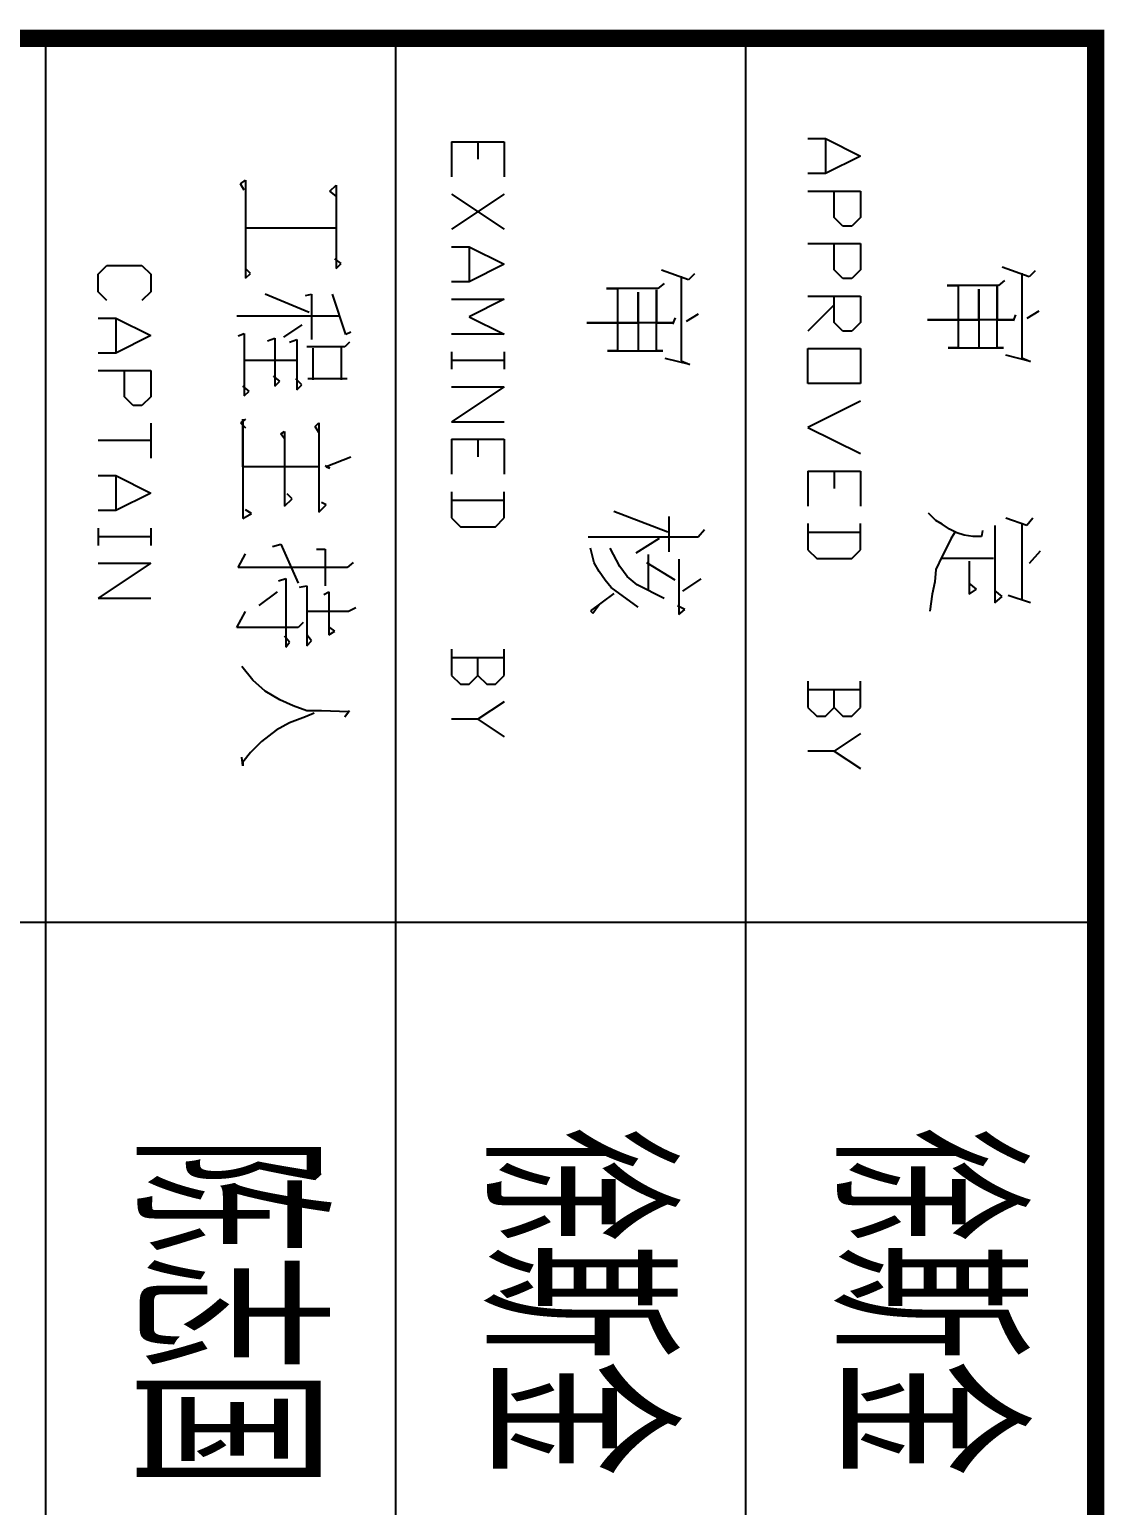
# Model space of a CAD drawing. Extents: x 2506385 to 2810062, y -487803 to -193521.
# Drawn here: x 2743317 to 2746387, y -446231 to -442014 of the extents above; entities that cross this region are included whole.
import ezdxf

# ---------------------------------------------------------------- set-up
doc = ezdxf.new("R2010")
doc.units = 0
doc.header["$LTSCALE"] = 1000
doc.header["$MEASUREMENT"] = 0
doc.layers.add('PUB_TITLE', color=4, linetype='Continuous')
doc.styles.add('TSSD_REIN', font='TSSDENG', dxfattribs={"width": 0.8, "bigfont": 'TSSDCHN'})

# ---------------------------------------------------------------- blocks, each defined once
blk = doc.blocks.new('EWW')
at = {"layer": 'PUB_TITLE'}
for p, q in [((-162743.9, 283054.6), (-162743.9, 276075)), ((-164605.7, 282881.9), (-164588.2, 282864.4)), ((-164490.2, 282892.4), (-164469.2, 282857.4)), ((-163804.2, 282895.9), (-163769.2, 282864.4)), ((-164588.2, 282864.4), (-164616.2, 282787.4)), ((-164598.7, 282843.4), (-164357.2, 282843.4)), ((-164346.7, 282867.9), (-164364.2, 282797.9)), ((-164357.2, 282843.4), (-164346.7, 282867.9)), ((-163898.7, 282874.9), (-163877.7, 282857.4)), ((-163877.7, 282857.4), (-163898.7, 282797.9)), ((-163884.7, 282843.4), (-163664.2, 282843.4)), ((-163657.2, 282867.9), (-163678.2, 282804.9)), ((-164577.7, 282794.4), (-164563.7, 282776.9)), ((-164479.7, 282825.9), (-164462.2, 282818.9)), ((-164465.7, 282818.9), (-164465.7, 282573.9)), ((-164465.7, 282773.4), (-164465.7, 282818.9)), ((-164563.7, 282776.9), (-164563.7, 282629.9)), ((-164560.2, 282773.4), (-164465.7, 282773.4)), ((-164385.2, 282773.4), (-164560.2, 282773.4)), ((-164385.2, 282790.9), (-164385.2, 282773.4)), ((-164385.2, 282633.4), (-164385.2, 282790.9)), ((-163877.7, 282766.4), (-163657.2, 282766.4)), ((-163783.2, 282762.9), (-163783.2, 282615.9)), ((-163674.7, 282787.4), (-163692.2, 282766.4)), ((-163657.2, 282766.4), (-163674.7, 282787.4)), ((-164553.2, 282720.9), (-164385.2, 282720.9)), ((-164465.7, 282720.9), (-164553.2, 282720.9)), ((-164465.7, 282573.9), (-164465.7, 282720.9)), ((-163863.7, 282731.4), (-163846.2, 282727.9)), ((-163846.2, 282727.9), (-163846.2, 282703.4)), ((-163695.7, 282713.9), (-163713.2, 282692.9)), ((-163681.7, 282692.9), (-163695.7, 282713.9)), ((-163849.7, 282678.9), (-163856.7, 282657.9)), ((-163846.2, 282703.4), (-163849.7, 282678.9)), ((-163776.2, 282692.9), (-163681.7, 282692.9)), ((-164563.7, 282661.4), (-164385.2, 282661.4)), ((-164563.7, 282629.9), (-164563.7, 282661.4)), ((-164385.2, 282661.4), (-164385.2, 282633.4)), ((-163867.2, 282636.9), (-163881.2, 282615.9)), ((-163856.7, 282657.9), (-163867.2, 282636.9)), ((-163856.7, 282650.9), (-163839.2, 282640.4)), ((-163839.2, 282640.4), (-163818.2, 282629.9)), ((-163818.2, 282629.9), (-163790.2, 282615.9)), ((-163891.7, 282598.4), (-163912.7, 282577.4)), ((-163881.2, 282615.9), (-163891.7, 282598.4)), ((-163790.2, 282615.9), (-163751.7, 282598.4)), ((-163751.7, 282598.4), (-163716.7, 282594.9)), ((-163716.7, 282594.9), (-163681.7, 282587.9)), ((-163681.7, 282587.9), (-163632.7, 282580.9)), ((-164983.1, 282282.6), (-164933.1, 282382.6)), ((-164933.1, 282382.6), (-164883.1, 282282.6)), ((-164833.1, 282382.6), (-164758.1, 282382.6)), ((-164833.1, 282232.6), (-164833.1, 282382.6)), ((-164758.1, 282382.6), (-164733.1, 282357.6)), ((-164683.1, 282382.6), (-164608.1, 282382.6)), ((-164683.1, 282232.6), (-164683.1, 282382.6)), ((-164608.1, 282382.6), (-164583.1, 282357.6)), ((-164533.1, 282382.6), (-164458.1, 282382.6)), ((-164533.1, 282232.6), (-164533.1, 282382.6)), ((-164458.1, 282382.6), (-164433.1, 282357.6)), ((-164383.1, 282382.6), (-164283.1, 282382.6)), ((-164383.1, 282232.6), (-164383.1, 282382.6)), ((-164283.1, 282382.6), (-164283.1, 282232.6)), ((-164233.1, 282382.6), (-164158.1, 282232.6)), ((-164158.1, 282232.6), (-164083.1, 282382.6)), ((-164033.1, 282382.6), (-163933.1, 282382.6)), ((-164033.1, 282232.6), (-164033.1, 282382.6)), ((-163808.1, 282382.6), (-163883.1, 282382.6)), ((-163858.1, 282382.6), (-163858.1, 282232.6)), ((-163783.1, 282357.6), (-163808.1, 282382.6)), ((-163358.1, 282382.6), (-163433.1, 282382.6)), ((-163408.1, 282382.6), (-163408.1, 282232.6)), ((-163333.1, 282357.6), (-163358.1, 282382.6)), ((-163283.1, 282382.6), (-163233.1, 282307.6)), ((-163233.1, 282307.6), (-163183.1, 282382.6)), ((-164733.1, 282332.6), (-164758.1, 282307.6)), ((-164733.1, 282357.6), (-164733.1, 282332.6)), ((-164583.1, 282332.6), (-164608.1, 282307.6)), ((-164583.1, 282357.6), (-164583.1, 282332.6)), ((-164433.1, 282332.6), (-164458.1, 282307.6)), ((-164433.1, 282357.6), (-164433.1, 282332.6)), ((-163783.1, 282257.6), (-163783.1, 282357.6)), ((-163358.1, 282307.6), (-163333.1, 282332.6)), ((-163333.1, 282332.6), (-163333.1, 282357.6)), ((-164758.1, 282307.6), (-164833.1, 282307.6)), ((-164608.1, 282307.6), (-164683.1, 282307.6)), ((-164458.1, 282307.6), (-164533.1, 282307.6)), ((-164508.1, 282307.6), (-164433.1, 282232.6)), ((-164033.1, 282307.6), (-163983.1, 282307.6)), ((-163358.1, 282307.6), (-163408.1, 282307.6)), ((-163333.1, 282282.6), (-163358.1, 282307.6)), ((-163233.1, 282307.6), (-163233.1, 282232.6)), ((-164983.1, 282282.6), (-164883.1, 282282.6)), ((-164983.1, 282232.6), (-164983.1, 282282.6)), ((-164883.1, 282282.6), (-164883.1, 282232.6)), ((-163808.1, 282232.6), (-163783.1, 282257.6)), ((-163358.1, 282232.6), (-163333.1, 282257.6)), ((-163333.1, 282257.6), (-163333.1, 282282.6)), ((-164283.1, 282232.6), (-164383.1, 282232.6)), ((-164033.1, 282232.6), (-163933.1, 282232.6)), ((-163883.1, 282232.6), (-163808.1, 282232.6)), ((-163433.1, 282232.6), (-163358.1, 282232.6)), ((-165269.8, 282054.6), (-158269.8, 282054.6)), ((-164596.8, 281909.1), (-164579.3, 281891.6)), ((-164481.3, 281919.6), (-164460.3, 281884.6)), ((-163865.3, 281937.1), (-163844.3, 281919.6)), ((-163844.3, 281919.6), (-163844.3, 281604.6)), ((-163725.3, 281926.6), (-163690.3, 281874.1)), ((-164579.3, 281891.6), (-164607.3, 281814.6)), ((-164589.8, 281870.6), (-164348.3, 281870.6)), ((-164337.8, 281895.1), (-164355.3, 281825.1)), ((-164348.3, 281870.6), (-164337.8, 281895.1)), ((-163637.8, 281881.1), (-163648.3, 281860.1)), ((-163623.8, 281863.6), (-163637.8, 281881.1)), ((-164470.8, 281853.1), (-164453.3, 281846.1)), ((-164456.8, 281846.1), (-164456.8, 281601.1)), ((-164456.8, 281800.6), (-164456.8, 281846.1)), ((-163858.3, 281832.1), (-163917.8, 281678.1)), ((-163903.8, 281835.6), (-163802.3, 281835.6)), ((-163781.3, 281863.6), (-163623.8, 281863.6)), ((-163721.8, 281853.1), (-163770.8, 281772.6)), ((-164568.8, 281821.6), (-164554.8, 281804.1)), ((-164554.8, 281804.1), (-164554.8, 281657.1)), ((-164551.3, 281800.6), (-164456.8, 281800.6)), ((-164376.3, 281800.6), (-164551.3, 281800.6)), ((-164376.3, 281818.1), (-164376.3, 281800.6)), ((-164376.3, 281660.6), (-164376.3, 281818.1)), ((-163840.8, 281807.6), (-163798.8, 281741.1)), ((-163669.3, 281821.6), (-163707.8, 281744.6)), ((-164544.3, 281748.1), (-164376.3, 281748.1)), ((-164456.8, 281748.1), (-164544.3, 281748.1)), ((-164456.8, 281601.1), (-164456.8, 281748.1)), ((-163795.3, 281776.1), (-163693.8, 281776.1)), ((-163707.8, 281744.6), (-163732.3, 281716.6)), ((-163644.8, 281748.1), (-163700.8, 281671.1)), ((-163732.3, 281716.6), (-163760.3, 281695.6)), ((-164554.8, 281688.6), (-164376.3, 281688.6)), ((-164554.8, 281657.1), (-164554.8, 281688.6)), ((-164376.3, 281688.6), (-164376.3, 281660.6)), ((-163760.3, 281695.6), (-163812.8, 281667.6)), ((-163721.8, 281653.6), (-163746.3, 281636.1)), ((-163700.8, 281671.1), (-163721.8, 281653.6)), ((-163683.3, 281678.1), (-163634.3, 281611.6)), ((-163770.8, 281622.1), (-163812.8, 281611.6)), ((-163746.3, 281636.1), (-163770.8, 281622.1)), ((-163627.3, 281618.6), (-163651.8, 281636.1)), ((-163634.3, 281611.6), (-163627.3, 281618.6)), ((-164974.2, 281365.1), (-164874.2, 281365.1)), ((-164974.2, 281215.1), (-164974.2, 281365.1)), ((-164824.2, 281365.1), (-164724.2, 281215.1)), ((-164824.2, 281215.1), (-164724.2, 281365.1)), ((-164674.2, 281265.1), (-164624.2, 281365.1)), ((-164624.2, 281365.1), (-164574.2, 281265.1)), ((-164524.2, 281365.1), (-164474.2, 281265.1)), ((-164524.2, 281215.1), (-164524.2, 281365.1)), ((-164474.2, 281265.1), (-164424.2, 281365.1)), ((-164424.2, 281365.1), (-164424.2, 281215.1)), ((-164374.2, 281365.1), (-164324.2, 281365.1)), ((-164349.2, 281365.1), (-164349.2, 281215.1)), ((-164274.2, 281365.1), (-164174.2, 281215.1)), ((-164274.2, 281215.1), (-164274.2, 281365.1)), ((-164174.2, 281215.1), (-164174.2, 281365.1)), ((-164124.2, 281365.1), (-164024.2, 281365.1)), ((-164124.2, 281215.1), (-164124.2, 281365.1)), ((-163899.2, 281365.1), (-163974.2, 281365.1)), ((-163949.2, 281365.1), (-163949.2, 281215.1)), ((-163874.2, 281340.1), (-163899.2, 281365.1)), ((-163449.2, 281365.1), (-163524.2, 281365.1)), ((-163499.2, 281365.1), (-163499.2, 281215.1)), ((-163424.2, 281340.1), (-163449.2, 281365.1)), ((-163374.2, 281365.1), (-163324.2, 281290.1)), ((-163324.2, 281290.1), (-163274.2, 281365.1)), ((-163874.2, 281240.1), (-163874.2, 281340.1)), ((-163424.2, 281315.1), (-163424.2, 281340.1)), ((-164974.2, 281290.1), (-164924.2, 281290.1)), ((-164124.2, 281290.1), (-164074.2, 281290.1)), ((-163449.2, 281290.1), (-163499.2, 281290.1)), ((-163449.2, 281290.1), (-163424.2, 281315.1)), ((-163424.2, 281265.1), (-163449.2, 281290.1)), ((-163324.2, 281290.1), (-163324.2, 281215.1)), ((-164674.2, 281265.1), (-164574.2, 281265.1)), ((-164674.2, 281215.1), (-164674.2, 281265.1)), ((-164574.2, 281265.1), (-164574.2, 281215.1)), ((-163899.2, 281215.1), (-163874.2, 281240.1)), ((-163449.2, 281215.1), (-163424.2, 281240.1)), ((-163424.2, 281240.1), (-163424.2, 281265.1)), ((-164974.2, 281215.1), (-164874.2, 281215.1)), ((-164374.2, 281215.1), (-164324.2, 281215.1)), ((-164124.2, 281215.1), (-164024.2, 281215.1)), ((-163974.2, 281215.1), (-163899.2, 281215.1)), ((-163524.2, 281215.1), (-163449.2, 281215.1)), ((-165269.8, 281054.6), (-158269.8, 281054.6)), ((-163642.5, 280941.1), (-163632, 280920.1)), ((-164626, 280899.1), (-164640, 280881.6)), ((-164612, 280885.1), (-164626, 280899.1)), ((-164423, 280913.1), (-164538.5, 280874.6)), ((-164475.5, 280895.6), (-164475.5, 280601.6)), ((-164430, 280927.1), (-164423, 280913.1)), ((-164402, 280923.6), (-164388, 280909.6)), ((-164388, 280909.6), (-164388, 280801.1)), ((-164388, 280899.1), (-164293.5, 280899.1)), ((-164297, 280916.6), (-164297, 280804.6)), ((-164073, 280927.1), (-164045, 280857.1)), ((-163772, 280934.1), (-163758, 280916.6)), ((-163758, 280916.6), (-163758, 280605.1)), ((-163632, 280920.1), (-163632, 280801.1)), ((-163348.5, 280923.6), (-163331, 280909.6)), ((-163345, 280920.1), (-163348.5, 280843.1)), ((-163331, 280909.6), (-163345, 280920.1)), ((-164850, 280885.1), (-164612, 280885.1)), ((-164832.5, 280867.6), (-164850, 280885.1)), ((-164818.5, 280885.1), (-164832.5, 280867.6)), ((-164727.5, 280885.1), (-164727.5, 280626.1)), ((-164727.5, 280881.6), (-164727.5, 280626.1)), ((-164041.5, 280867.6), (-164048.5, 280853.6)), ((-164045, 280857.1), (-164041.5, 280867.6)), ((-163936.5, 280857.1), (-163943.5, 280843.1)), ((-163915.5, 280836.1), (-163936.5, 280857.1)), ((-163810.5, 280853.6), (-163705.5, 280853.6)), ((-163810.5, 280829.1), (-163810.5, 280853.6)), ((-163688, 280864.1), (-163565.5, 280864.1)), ((-163681, 280850.1), (-163688, 280864.1)), ((-163576, 280881.6), (-163586.5, 280867.6)), ((-163565.5, 280864.1), (-163576, 280881.6)), ((-164538.5, 280815.1), (-164409, 280815.1)), ((-164535, 280797.6), (-164538.5, 280815.1)), ((-164384.5, 280818.6), (-164293.5, 280818.6)), ((-164171, 280836.1), (-163915.5, 280836.1)), ((-164160.5, 280825.6), (-164171, 280836.1)), ((-164143, 280836.1), (-164160.5, 280825.6)), ((-164045, 280832.6), (-164045, 280619.1)), ((-163548, 280815.1), (-163565.5, 280801.1)), ((-163534, 280801.1), (-163548, 280815.1)), ((-163348.5, 280843.1), (-163348.5, 280801.1)), ((-163341.5, 280822.1), (-163331, 280797.6)), ((-164486, 280808.1), (-164538.5, 280682.1)), ((-164451, 280787.1), (-164416, 280734.6)), ((-164409, 280773.1), (-164265.5, 280773.1)), ((-164402, 280752.1), (-164409, 280773.1)), ((-164349.5, 280769.6), (-164349.5, 280622.6)), ((-164279.5, 280787.1), (-164297, 280769.6)), ((-164265.5, 280773.1), (-164279.5, 280787.1)), ((-163824.5, 280727.6), (-163712.5, 280776.6)), ((-163705.5, 280801.1), (-163534, 280801.1)), ((-163702, 280780.1), (-163705.5, 280801.1)), ((-163600.5, 280790.6), (-163586.5, 280776.6)), ((-163586.5, 280776.6), (-163586.5, 280601.6)), ((-163348.5, 280801.1), (-163362.5, 280762.6)), ((-163331, 280797.6), (-163313.5, 280752.1)), ((-164146.5, 280738.1), (-163933, 280738.1)), ((-164139.5, 280727.6), (-164146.5, 280738.1)), ((-164125.5, 280738.1), (-164139.5, 280727.6)), ((-163954, 280759.1), (-163968, 280745.1)), ((-163933, 280738.1), (-163954, 280759.1)), ((-163817.5, 280703.1), (-163824.5, 280727.6)), ((-163726.5, 280741.6), (-163530.5, 280741.6)), ((-163719.5, 280720.6), (-163726.5, 280741.6)), ((-163544.5, 280752.1), (-163562, 280738.1)), ((-163530.5, 280741.6), (-163544.5, 280752.1)), ((-163362.5, 280762.6), (-163380, 280724.1)), ((-163313.5, 280752.1), (-163292.5, 280713.6)), ((-164412.5, 280710.1), (-164276, 280710.1)), ((-164405.5, 280689.1), (-164412.5, 280710.1)), ((-164290, 280724.1), (-164304, 280706.6)), ((-164276, 280710.1), (-164290, 280724.1)), ((-163688, 280717.1), (-163649.5, 280664.6)), ((-163380, 280724.1), (-163404.5, 280682.1)), ((-163292.5, 280713.6), (-163261, 280671.6)), ((-163912, 280643.6), (-163922.5, 280626.1)), ((-163898, 280619.1), (-163912, 280643.6)), ((-163436, 280647.1), (-163474.5, 280615.6)), ((-163404.5, 280682.1), (-163436, 280647.1)), ((-163261, 280671.6), (-163229.5, 280640.1)), ((-164864, 280626.1), (-164584, 280626.1)), ((-164853.5, 280612.1), (-164864, 280626.1)), ((-164836, 280622.6), (-164853.5, 280612.1)), ((-164598, 280640.1), (-164612, 280626.1)), ((-164584, 280626.1), (-164598, 280640.1)), ((-164426.5, 280622.6), (-164248, 280622.6)), ((-164419.5, 280605.1), (-164426.5, 280622.6)), ((-164262, 280636.6), (-164276, 280619.1)), ((-164248, 280622.6), (-164262, 280636.6)), ((-164181.5, 280626.1), (-164171, 280612.1)), ((-164181.5, 280619.1), (-163898, 280619.1)), ((-164045, 280619.1), (-164181.5, 280619.1)), ((-164171, 280612.1), (-164157, 280626.1)), ((-163758, 280605.1), (-163796.5, 280626.1)), ((-163586.5, 280601.6), (-163632, 280626.1)), ((-163229.5, 280640.1), (-163201.5, 280619.1)), ((-163191, 280619.1), (-163215.5, 280615.6)), ((-163201.5, 280619.1), (-163191, 280619.1)), ((-164620.5, 280330.5), (-164595.5, 280355.5)), ((-164595.5, 280355.5), (-164545.5, 280355.5)), ((-164545.5, 280355.5), (-164520.5, 280330.5)), ((-164470.5, 280255.5), (-164420.5, 280355.5)), ((-164420.5, 280355.5), (-164370.5, 280255.5)), ((-164320.5, 280355.5), (-164245.5, 280355.5)), ((-164320.5, 280205.5), (-164320.5, 280355.5)), ((-164245.5, 280355.5), (-164220.5, 280330.5)), ((-164170.5, 280355.5), (-164070.5, 280355.5)), ((-164120.5, 280355.5), (-164120.5, 280205.5)), ((-164020.5, 280255.5), (-163970.5, 280355.5)), ((-163970.5, 280355.5), (-163920.5, 280255.5)), ((-163870.5, 280355.5), (-163820.5, 280355.5)), ((-163845.5, 280355.5), (-163845.5, 280205.5)), ((-163770.5, 280355.5), (-163670.5, 280205.5)), ((-163770.5, 280205.5), (-163770.5, 280355.5)), ((-163670.5, 280205.5), (-163670.5, 280355.5)), ((-164620.5, 280230.5), (-164620.5, 280330.5)), ((-164220.5, 280305.5), (-164245.5, 280280.5)), ((-164220.5, 280330.5), (-164220.5, 280305.5)), ((-164245.5, 280280.5), (-164320.5, 280280.5)), ((-164595.5, 280205.5), (-164620.5, 280230.5)), ((-164520.5, 280230.5), (-164545.5, 280205.5)), ((-164470.5, 280255.5), (-164370.5, 280255.5)), ((-164470.5, 280205.5), (-164470.5, 280255.5)), ((-164370.5, 280255.5), (-164370.5, 280205.5)), ((-164020.5, 280255.5), (-163920.5, 280255.5)), ((-164020.5, 280205.5), (-164020.5, 280255.5)), ((-163920.5, 280255.5), (-163920.5, 280205.5)), ((-164545.5, 280205.5), (-164595.5, 280205.5)), ((-163870.5, 280205.5), (-163820.5, 280205.5)), ((-165269.8, 280054.6), (-158269.8, 280054.6))]:
    blk.add_line(p, q, dxfattribs=at)
at = {"layer": 'PUB_TITLE', "const_width": 50}
blk.add_lwpolyline([(-165269.8, 283054.6), (-158269.8, 283054.6), (-158269.8, 276054.6), (-165269.8, 276054.6)], close=True, dxfattribs=at)
at = {"layer": 'PUB_TITLE', "style": 'TSSD_REIN', "width": 0.7}
for s, p in [('徐斯金', (-162158.4, 282315.6, -125)), ('徐斯金', (-162158.4, 281315.6, -125)), ('陈志国', (-162128.1, 280315.6, -125))]:
    blk.add_text(s, height=500, dxfattribs=at).set_placement(p)

msp = doc.modelspace()

# ---------------------------------------------------------------- block references
at = {"rotation": 270}
msp.add_blockref('EWW', (2463307.1, -607308.5), dxfattribs=at)

doc.saveas('drawing.dxf')
